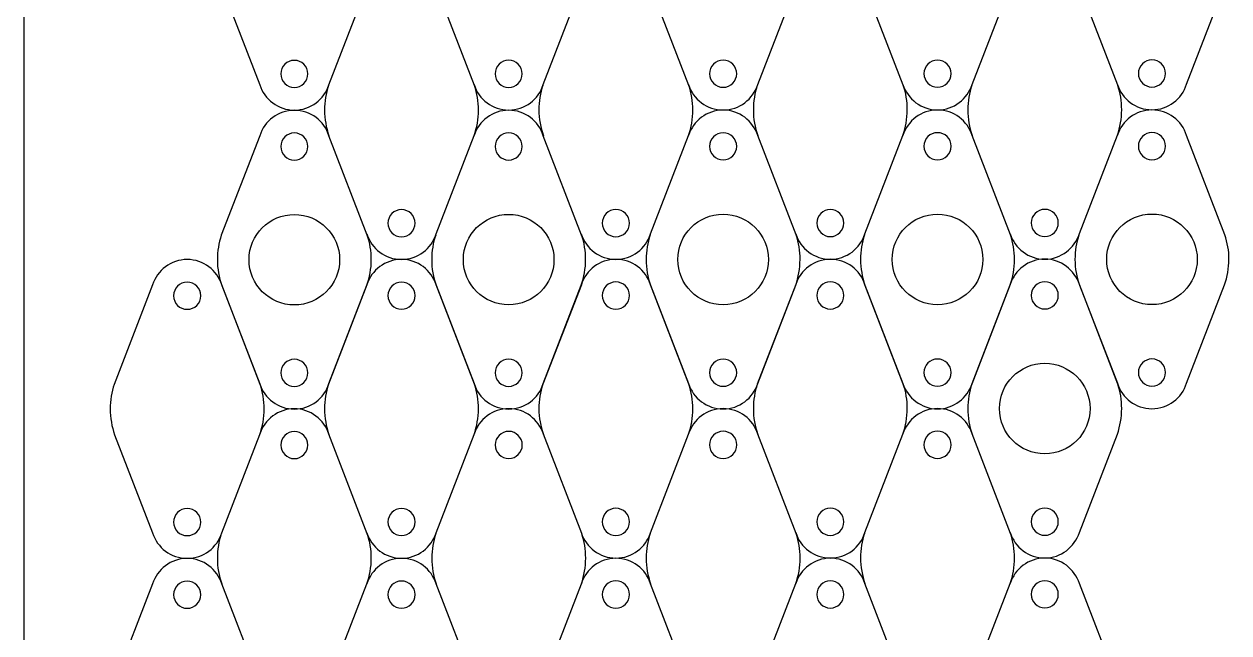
# Model space of a CAD drawing. Header units: millimetres. Extents: x 0 to 610, y -305 to 0.
# Drawn here: x 0 to 133, y -150.9 to -83.6 of the extents above; entities that cross this region are included whole.
import ezdxf

# ---------------------------------------------------------------- set-up
doc = ezdxf.new("R2010")
doc.units = ezdxf.units.MM
doc.layers.add('CUTS', color=1, linetype='Continuous', true_color=0xff0000)
doc.layers.add('laser bed referance', color=3, linetype='Continuous', lineweight=25, true_color=0x00ff00)

msp = doc.modelspace()

# ---------------------------------------------------------------- linework, layer by layer
at = {"layer": 'CUTS', "color": 1, "lineweight": 25, "true_color": 0xff0000}
for points in [[(21.83, -79.49), (26.02, -90.34), (26.02, -90.34)], [(33.66, -90.33), (37.86, -79.47)], [(49.73, -90.42), (45.5, -79.44)], [(57.33, -90.32), (61.53, -79.45)], [(73.41, -90.41), (69.17, -79.43)], [(81.01, -90.31), (85.21, -79.44)], [(97.09, -90.4), (92.85, -79.42)], [(104.69, -90.29), (108.89, -79.43)], [(120.77, -90.39), (116.53, -79.41)], [(128.37, -90.28), (132.57, -79.42)], [(26.02, -95.97), (21.78, -106.95), (21.78, -106.95)], [(37.9, -106.95), (33.66, -95.97)], [(45.5, -106.82), (49.69, -95.95)], [(61.57, -106.94), (57.33, -95.96)], [(69.17, -106.81), (73.37, -95.94)], [(85.25, -106.93), (81.01, -95.95)], [(92.85, -106.8), (97.05, -95.93)], [(108.93, -106.92), (104.69, -95.94)], [(116.53, -106.78), (120.73, -95.92)], [(132.61, -106.91), (128.37, -95.93)], [(14.19, -112.45), (9.95, -123.43)], [(26.07, -123.43), (21.83, -112.45)], [(21.83, -112.51), (26.02, -123.36)], [(37.86, -112.43), (33.62, -123.42)], [(33.66, -123.35), (37.86, -112.49)], [(49.73, -123.42), (45.49, -112.44)], [(45.5, -112.49), (49.69, -123.34)], [(61.54, -112.42), (57.29, -123.41)], [(57.33, -123.34), (61.53, -112.48)], [(73.41, -123.41), (69.17, -112.43)], [(69.18, -112.48), (73.37, -123.33)], [(85.21, -112.41), (80.97, -123.4)], [(81.01, -123.33), (85.21, -112.47)], [(97.09, -123.4), (92.85, -112.42)], [(92.86, -112.47), (97.05, -123.32)], [(108.89, -112.4), (104.65, -123.39)], [(104.69, -123.32), (108.89, -112.45)], [(120.77, -123.39), (116.53, -112.41)], [(116.54, -112.46), (120.73, -123.31)], [(128.37, -123.31), (132.56, -112.44)], [(9.99, -128.99), (14.19, -139.84), (14.19, -139.84)], [(21.83, -139.83), (26.02, -128.97)], [(37.9, -139.92), (33.66, -128.94)], [(45.5, -139.82), (49.69, -128.96)], [(61.58, -139.91), (57.34, -128.93)], [(69.17, -139.81), (73.37, -128.94)], [(85.25, -139.9), (81.02, -128.92)], [(92.85, -139.8), (97.05, -128.93)], [(108.93, -139.89), (104.69, -128.91)], [(116.53, -139.79), (120.73, -128.92)], [(14.19, -145.47), (9.95, -156.45), (9.95, -156.45)], [(26.07, -156.45), (21.83, -145.47)], [(33.66, -156.32), (37.86, -145.46)], [(49.73, -156.44), (45.49, -145.46)], [(57.34, -156.31), (61.54, -145.45)], [(73.41, -156.43), (69.17, -145.45)], [(81.02, -156.3), (85.21, -145.43)], [(97.09, -156.42), (92.85, -145.44)], [(104.69, -156.29), (108.89, -145.42)], [(120.77, -156.41), (116.53, -145.43)]]:
    msp.add_lwpolyline(points, dxfattribs=at)
for points in [[(29.84, -87.64), (29.02, -87.64), (28.34, -88.31), (28.34, -89.14)], [(31.34, -89.14), (31.34, -88.31), (30.67, -87.64), (29.84, -87.64)], [(53.51, -87.63), (52.68, -87.63), (52.01, -88.3), (52.01, -89.13)], [(55.01, -89.13), (55.01, -88.3), (54.34, -87.63), (53.51, -87.63)], [(77.19, -87.62), (76.36, -87.62), (75.69, -88.29), (75.69, -89.12)], [(78.69, -89.12), (78.69, -88.29), (78.02, -87.62), (77.19, -87.62)], [(100.87, -87.61), (100.04, -87.61), (99.37, -88.28), (99.37, -89.11)], [(102.37, -89.11), (102.37, -88.28), (101.7, -87.61), (100.87, -87.61)], [(124.55, -87.59), (123.72, -87.59), (123.05, -88.27), (123.05, -89.09)], [(126.05, -89.09), (126.05, -88.27), (125.38, -87.59), (124.55, -87.59)], [(28.34, -89.14), (28.34, -89.97), (29.02, -90.64), (29.84, -90.64)], [(29.84, -90.64), (30.67, -90.64), (31.34, -89.97), (31.34, -89.14)], [(52.01, -89.13), (52.01, -89.96), (52.68, -90.63), (53.51, -90.63)], [(53.51, -90.63), (54.34, -90.63), (55.01, -89.96), (55.01, -89.13)], [(75.69, -89.12), (75.69, -89.94), (76.36, -90.62), (77.19, -90.62)], [(77.19, -90.62), (78.02, -90.62), (78.69, -89.94), (78.69, -89.12)], [(99.37, -89.11), (99.37, -89.93), (100.04, -90.61), (100.87, -90.61)], [(100.87, -90.61), (101.7, -90.61), (102.37, -89.93), (102.37, -89.11)], [(123.05, -89.09), (123.05, -89.92), (123.72, -90.59), (124.55, -90.59)], [(124.55, -90.59), (125.38, -90.59), (126.05, -89.92), (126.05, -89.09)], [(26.02, -90.34), (26.53, -91.96), (28.05, -93.14), (29.84, -93.14)], [(29.84, -93.14), (31.64, -93.14), (33.16, -91.96), (33.66, -90.33)], [(33.62, -90.42), (33.33, -91.27), (33.18, -92.18), (33.18, -93.13)], [(49.69, -90.32), (50.2, -91.95), (51.72, -93.13), (53.51, -93.13)], [(50.18, -93.13), (50.18, -92.18), (50.02, -91.27), (49.73, -90.42)], [(53.51, -93.13), (55.31, -93.13), (56.83, -91.94), (57.33, -90.32)], [(57.29, -90.41), (57.01, -91.26), (56.85, -92.17), (56.85, -93.12)], [(73.37, -90.31), (73.88, -91.94), (75.4, -93.12), (77.19, -93.12)], [(73.85, -93.12), (73.85, -92.17), (73.7, -91.26), (73.41, -90.41)], [(77.19, -93.12), (78.99, -93.12), (80.5, -91.93), (81.01, -90.31)], [(80.97, -90.4), (80.69, -91.25), (80.53, -92.16), (80.53, -93.11)], [(97.05, -90.3), (97.56, -91.93), (99.08, -93.11), (100.87, -93.11)], [(97.53, -93.11), (97.53, -92.16), (97.38, -91.25), (97.09, -90.4)], [(100.87, -93.11), (102.66, -93.11), (104.18, -91.92), (104.69, -90.29)], [(104.65, -90.39), (104.36, -91.24), (104.21, -92.15), (104.21, -93.1)], [(120.73, -90.29), (121.24, -91.92), (122.75, -93.1), (124.55, -93.1)], [(121.21, -93.1), (121.21, -92.15), (121.05, -91.24), (120.77, -90.39)], [(124.55, -93.1), (126.34, -93.1), (127.86, -91.91), (128.37, -90.28)], [(33.18, -93.13), (33.18, -94.13), (33.35, -95.08), (33.66, -95.97)], [(49.69, -95.95), (50.01, -95.07), (50.18, -94.12), (50.18, -93.13)], [(56.85, -93.12), (56.85, -94.11), (57.03, -95.07), (57.34, -95.96)], [(73.37, -95.94), (73.68, -95.06), (73.85, -94.11), (73.85, -93.12)], [(80.53, -93.11), (80.53, -94.1), (80.7, -95.06), (81.02, -95.95)], [(97.05, -95.93), (97.36, -95.05), (97.53, -94.1), (97.53, -93.11)], [(100.87, -93.13), (99.08, -93.13), (97.56, -94.31), (97.05, -95.93)], [(104.69, -95.94), (104.18, -94.31), (102.66, -93.13), (100.87, -93.13)], [(104.21, -93.1), (104.21, -94.09), (104.38, -95.05), (104.7, -95.94)], [(120.73, -95.92), (121.04, -95.04), (121.21, -94.09), (121.21, -93.1)], [(124.55, -93.12), (122.75, -93.12), (121.24, -94.3), (120.73, -95.92)], [(128.37, -95.93), (127.86, -94.3), (126.34, -93.12), (124.55, -93.12)], [(29.84, -93.16), (28.05, -93.16), (26.53, -94.34), (26.02, -95.97)], [(33.66, -95.97), (33.16, -94.34), (31.64, -93.16), (29.84, -93.16)], [(53.51, -93.15), (51.72, -93.15), (50.2, -94.33), (49.69, -95.95)], [(57.33, -95.96), (56.82, -94.33), (55.31, -93.15), (53.51, -93.15)], [(77.19, -93.14), (75.4, -93.14), (73.88, -94.32), (73.37, -95.94)], [(81.01, -95.95), (80.5, -94.32), (78.99, -93.14), (77.19, -93.14)], [(29.84, -95.66), (29.02, -95.66), (28.34, -96.33), (28.34, -97.16)], [(31.34, -97.16), (31.34, -96.33), (30.67, -95.66), (29.84, -95.66)], [(53.51, -95.65), (52.68, -95.65), (52.01, -96.32), (52.01, -97.15)], [(55.01, -97.15), (55.01, -96.32), (54.34, -95.65), (53.51, -95.65)], [(77.19, -95.64), (76.36, -95.64), (75.69, -96.31), (75.69, -97.14)], [(78.69, -97.14), (78.69, -96.31), (78.02, -95.64), (77.19, -95.64)], [(100.87, -95.63), (100.04, -95.63), (99.37, -96.3), (99.37, -97.13)], [(102.37, -97.13), (102.37, -96.3), (101.7, -95.63), (100.87, -95.63)], [(124.55, -95.62), (123.72, -95.62), (123.05, -96.29), (123.05, -97.12)], [(126.05, -97.12), (126.05, -96.29), (125.38, -95.62), (124.55, -95.62)], [(123.05, -97.12), (123.05, -97.95), (123.72, -98.62), (124.55, -98.62)], [(124.55, -98.62), (125.38, -98.62), (126.05, -97.95), (126.05, -97.12)], [(28.34, -97.16), (28.34, -97.99), (29.02, -98.66), (29.84, -98.66)], [(29.84, -98.66), (30.67, -98.66), (31.34, -97.99), (31.34, -97.16)], [(52.01, -97.15), (52.01, -97.98), (52.68, -98.65), (53.51, -98.65)], [(53.51, -98.65), (54.34, -98.65), (55.01, -97.98), (55.01, -97.15)], [(75.69, -97.14), (75.69, -97.97), (76.36, -98.64), (77.19, -98.64)], [(77.19, -98.64), (78.02, -98.64), (78.69, -97.97), (78.69, -97.14)], [(99.37, -97.13), (99.37, -97.96), (100.04, -98.63), (100.87, -98.63)], [(100.87, -98.63), (101.7, -98.63), (102.37, -97.96), (102.37, -97.13)], [(24.84, -109.66), (24.84, -106.9), (27.08, -104.66), (29.84, -104.66)], [(29.84, -104.66), (32.6, -104.66), (34.84, -106.9), (34.84, -109.66)], [(41.68, -104.13), (40.85, -104.13), (40.18, -104.8), (40.18, -105.63)], [(43.17, -105.63), (43.17, -104.8), (42.5, -104.13), (41.68, -104.13)], [(48.51, -109.65), (48.51, -106.89), (50.75, -104.65), (53.51, -104.65)], [(53.51, -104.65), (56.27, -104.65), (58.51, -106.89), (58.51, -109.65)], [(65.35, -104.12), (64.53, -104.12), (63.85, -104.79), (63.85, -105.62)], [(66.85, -105.62), (66.85, -104.79), (66.18, -104.12), (65.35, -104.12)], [(72.19, -109.64), (72.19, -106.88), (74.43, -104.64), (77.19, -104.64)], [(77.19, -104.64), (79.95, -104.64), (82.19, -106.88), (82.19, -109.64)], [(89.03, -104.11), (88.2, -104.11), (87.53, -104.78), (87.53, -105.61)], [(90.53, -105.61), (90.53, -104.78), (89.86, -104.11), (89.03, -104.11)], [(95.87, -109.63), (95.87, -106.87), (98.11, -104.63), (100.87, -104.63)], [(100.87, -104.63), (103.63, -104.63), (105.87, -106.87), (105.87, -109.63)], [(112.71, -104.1), (111.88, -104.1), (111.21, -104.77), (111.21, -105.6)], [(114.21, -105.6), (114.21, -104.77), (113.54, -104.1), (112.71, -104.1)], [(119.55, -109.62), (119.55, -106.86), (121.79, -104.62), (124.55, -104.62)], [(124.55, -104.62), (127.31, -104.62), (129.55, -106.86), (129.55, -109.62)], [(40.18, -105.63), (40.18, -106.46), (40.85, -107.13), (41.68, -107.13)], [(41.68, -107.13), (42.5, -107.13), (43.17, -106.46), (43.17, -105.63)], [(63.85, -105.62), (63.85, -106.45), (64.53, -107.12), (65.35, -107.12)], [(65.35, -107.12), (66.18, -107.12), (66.85, -106.45), (66.85, -105.62)], [(87.53, -105.61), (87.53, -106.43), (88.2, -107.11), (89.03, -107.11)], [(89.03, -107.11), (89.86, -107.11), (90.53, -106.43), (90.53, -105.61)], [(111.21, -105.6), (111.21, -106.42), (111.88, -107.1), (112.71, -107.1)], [(112.71, -107.1), (113.54, -107.1), (114.21, -106.42), (114.21, -105.6)], [(21.78, -106.95), (21.5, -107.8), (21.34, -108.72), (21.34, -109.66)], [(37.86, -106.82), (38.36, -108.45), (39.88, -109.63), (41.67, -109.63)], [(38.34, -109.66), (38.34, -108.72), (38.19, -107.8), (37.9, -106.95)], [(41.67, -109.63), (43.47, -109.63), (44.99, -108.45), (45.5, -106.82)], [(45.45, -106.94), (45.17, -107.79), (45.01, -108.7), (45.01, -109.65)], [(61.53, -106.81), (62.04, -108.44), (63.56, -109.62), (65.35, -109.62)], [(62.01, -109.65), (62.01, -108.7), (61.86, -107.79), (61.57, -106.94)], [(65.35, -109.62), (67.15, -109.62), (68.67, -108.43), (69.17, -106.81)], [(69.13, -106.93), (68.84, -107.78), (68.69, -108.69), (68.69, -109.64)], [(85.21, -106.8), (85.72, -108.43), (87.24, -109.61), (89.03, -109.61)], [(85.69, -109.64), (85.69, -108.69), (85.54, -107.78), (85.25, -106.93)], [(89.03, -109.61), (90.83, -109.61), (92.35, -108.42), (92.85, -106.8)], [(92.81, -106.92), (92.52, -107.77), (92.37, -108.68), (92.37, -109.63)], [(108.89, -106.79), (109.4, -108.42), (110.92, -109.6), (112.71, -109.6)], [(109.37, -109.63), (109.37, -108.68), (109.21, -107.77), (108.93, -106.92)], [(112.71, -109.6), (114.51, -109.6), (116.02, -108.41), (116.53, -106.78)], [(116.49, -106.91), (116.2, -107.76), (116.05, -108.67), (116.05, -109.62)], [(133.05, -109.62), (133.05, -108.67), (132.89, -107.76), (132.61, -106.91)], [(18.01, -109.64), (16.21, -109.64), (14.7, -110.82), (14.19, -112.45)], [(21.83, -112.45), (21.32, -110.82), (19.8, -109.64), (18.01, -109.64)], [(21.34, -109.66), (21.34, -110.66), (21.52, -111.62), (21.83, -112.51)], [(29.84, -114.66), (27.08, -114.66), (24.84, -112.42), (24.84, -109.66)], [(34.84, -109.66), (34.84, -112.42), (32.6, -114.66), (29.84, -114.66)], [(41.67, -109.63), (39.88, -109.63), (38.36, -110.81), (37.86, -112.43)], [(37.86, -112.49), (38.17, -111.61), (38.34, -110.65), (38.34, -109.66)], [(45.49, -112.44), (44.99, -110.81), (43.47, -109.63), (41.67, -109.63)], [(45.01, -109.65), (45.01, -110.65), (45.18, -111.61), (45.5, -112.49)], [(53.51, -114.65), (50.75, -114.65), (48.51, -112.41), (48.51, -109.65)], [(58.51, -109.65), (58.51, -112.41), (56.27, -114.65), (53.51, -114.65)], [(61.53, -112.48), (61.84, -111.59), (62.01, -110.64), (62.01, -109.65)], [(65.35, -109.62), (63.56, -109.62), (62.04, -110.8), (61.54, -112.42)], [(69.17, -112.43), (68.67, -110.8), (67.15, -109.62), (65.35, -109.62)], [(68.69, -109.64), (68.69, -110.64), (68.86, -111.59), (69.18, -112.48)], [(77.19, -114.64), (74.43, -114.64), (72.19, -112.4), (72.19, -109.64)], [(82.19, -109.64), (82.19, -112.4), (79.95, -114.64), (77.19, -114.64)], [(89.03, -109.61), (87.24, -109.61), (85.72, -110.79), (85.21, -112.41)], [(85.21, -112.47), (85.52, -111.58), (85.69, -110.63), (85.69, -109.64)], [(92.85, -112.42), (92.35, -110.79), (90.83, -109.61), (89.03, -109.61)], [(92.37, -109.63), (92.37, -110.63), (92.54, -111.58), (92.86, -112.47)], [(100.87, -114.63), (98.11, -114.63), (95.87, -112.39), (95.87, -109.63)], [(105.87, -109.63), (105.87, -112.39), (103.63, -114.63), (100.87, -114.63)], [(112.71, -109.6), (110.92, -109.6), (109.4, -110.78), (108.89, -112.4)], [(108.89, -112.45), (109.2, -111.57), (109.37, -110.62), (109.37, -109.63)], [(116.53, -112.41), (116.02, -110.78), (114.5, -109.6), (112.71, -109.6)], [(116.05, -109.62), (116.05, -110.62), (116.22, -111.57), (116.54, -112.46)], [(124.55, -114.62), (121.79, -114.62), (119.55, -112.38), (119.55, -109.62)], [(129.55, -109.62), (129.55, -112.38), (127.31, -114.62), (124.55, -114.62)], [(132.56, -112.44), (132.88, -111.56), (133.05, -110.61), (133.05, -109.62)], [(18.01, -112.14), (17.18, -112.14), (16.51, -112.81), (16.51, -113.64)], [(19.51, -113.64), (19.51, -112.81), (18.84, -112.14), (18.01, -112.14)], [(41.68, -112.13), (40.85, -112.13), (40.18, -112.8), (40.18, -113.63)], [(43.18, -113.63), (43.18, -112.8), (42.5, -112.13), (41.68, -112.13)], [(65.35, -112.12), (64.53, -112.12), (63.85, -112.79), (63.85, -113.62)], [(66.85, -113.62), (66.85, -112.79), (66.18, -112.12), (65.35, -112.12)], [(89.03, -112.11), (88.2, -112.11), (87.53, -112.78), (87.53, -113.61)], [(90.53, -113.61), (90.53, -112.78), (89.86, -112.11), (89.03, -112.11)], [(112.71, -112.1), (111.88, -112.1), (111.21, -112.77), (111.21, -113.6)], [(114.21, -113.6), (114.21, -112.77), (113.54, -112.1), (112.71, -112.1)], [(16.51, -113.64), (16.51, -114.47), (17.18, -115.14), (18.01, -115.14)], [(18.01, -115.14), (18.84, -115.14), (19.51, -114.47), (19.51, -113.64)], [(40.18, -113.63), (40.18, -114.46), (40.85, -115.13), (41.68, -115.13)], [(41.68, -115.13), (42.5, -115.13), (43.18, -114.46), (43.18, -113.63)], [(63.85, -113.62), (63.85, -114.45), (64.53, -115.12), (65.35, -115.12)], [(65.35, -115.12), (66.18, -115.12), (66.85, -114.45), (66.85, -113.62)], [(87.53, -113.61), (87.53, -114.44), (88.2, -115.11), (89.03, -115.11)], [(89.03, -115.11), (89.86, -115.11), (90.53, -114.44), (90.53, -113.61)], [(111.21, -113.6), (111.21, -114.43), (111.88, -115.1), (112.71, -115.1)], [(112.71, -115.1), (113.54, -115.1), (114.21, -114.43), (114.21, -113.6)], [(29.84, -120.66), (29.02, -120.66), (28.34, -121.34), (28.34, -122.16)], [(31.34, -122.16), (31.34, -121.34), (30.67, -120.66), (29.84, -120.66)], [(53.51, -120.65), (52.68, -120.65), (52.01, -121.32), (52.01, -122.15)], [(55.01, -122.15), (55.01, -121.32), (54.34, -120.65), (53.51, -120.65)], [(77.19, -120.64), (76.36, -120.64), (75.69, -121.31), (75.69, -122.14)], [(78.69, -122.14), (78.69, -121.31), (78.02, -120.64), (77.19, -120.64)], [(100.87, -120.63), (100.04, -120.63), (99.37, -121.3), (99.37, -122.13)], [(102.37, -122.13), (102.37, -121.3), (101.7, -120.63), (100.87, -120.63)], [(124.55, -120.62), (123.72, -120.62), (123.05, -121.29), (123.05, -122.12)], [(126.05, -122.12), (126.05, -121.29), (125.38, -120.62), (124.55, -120.62)], [(28.34, -122.16), (28.34, -122.99), (29.02, -123.66), (29.84, -123.66)], [(29.84, -123.66), (30.67, -123.66), (31.34, -122.99), (31.34, -122.16)], [(52.01, -122.15), (52.01, -122.98), (52.68, -123.65), (53.51, -123.65)], [(53.51, -123.65), (54.34, -123.65), (55.01, -122.98), (55.01, -122.15)], [(75.69, -122.14), (75.69, -122.97), (76.36, -123.64), (77.19, -123.64)], [(77.19, -123.64), (78.02, -123.64), (78.69, -122.97), (78.69, -122.14)], [(99.37, -122.13), (99.37, -122.96), (100.04, -123.63), (100.87, -123.63)], [(100.87, -123.63), (101.7, -123.63), (102.37, -122.96), (102.37, -122.13)], [(107.71, -126.1), (107.71, -123.34), (109.95, -121.1), (112.71, -121.1)], [(112.71, -121.1), (115.47, -121.1), (117.71, -123.34), (117.71, -126.1)], [(123.05, -122.12), (123.05, -122.95), (123.72, -123.62), (124.55, -123.62)], [(124.55, -123.62), (125.38, -123.62), (126.05, -122.95), (126.05, -122.12)], [(9.95, -123.43), (9.66, -124.28), (9.51, -125.19), (9.51, -126.14)], [(26.02, -123.36), (26.53, -124.98), (28.05, -126.16), (29.84, -126.16)], [(26.51, -126.14), (26.51, -125.19), (26.35, -124.28), (26.07, -123.43)], [(29.84, -126.16), (31.64, -126.16), (33.16, -124.98), (33.66, -123.35)], [(33.62, -123.42), (33.33, -124.27), (33.18, -125.18), (33.18, -126.13)], [(49.69, -123.34), (50.2, -124.97), (51.72, -126.15), (53.51, -126.15)], [(50.17, -126.13), (50.17, -125.18), (50.02, -124.27), (49.73, -123.42)], [(53.51, -126.15), (55.31, -126.15), (56.83, -124.97), (57.33, -123.34)], [(57.29, -123.41), (57.01, -124.26), (56.85, -125.17), (56.85, -126.12)], [(73.37, -123.33), (73.88, -124.96), (75.4, -126.14), (77.19, -126.14)], [(73.85, -126.12), (73.85, -125.17), (73.7, -124.26), (73.41, -123.41)], [(77.19, -126.14), (78.99, -126.14), (80.5, -124.96), (81.01, -123.33)], [(80.97, -123.4), (80.69, -124.25), (80.53, -125.16), (80.53, -126.11)], [(97.05, -123.32), (97.56, -124.95), (99.08, -126.13), (100.87, -126.13)], [(97.53, -126.11), (97.53, -125.16), (97.38, -124.25), (97.09, -123.4)], [(100.87, -126.13), (102.66, -126.13), (104.18, -124.95), (104.69, -123.32)], [(104.65, -123.39), (104.36, -124.24), (104.21, -125.15), (104.21, -126.1)], [(120.73, -123.31), (121.24, -124.94), (122.75, -126.12), (124.55, -126.12)], [(121.21, -126.1), (121.21, -125.15), (121.06, -124.24), (120.77, -123.39)], [(124.55, -126.12), (126.34, -126.12), (127.86, -124.93), (128.37, -123.31)], [(9.51, -126.14), (9.51, -127.14), (9.68, -128.1), (9.99, -128.99)], [(29.84, -126.13), (28.05, -126.13), (26.53, -127.31), (26.02, -128.93)], [(26.02, -128.97), (26.34, -128.09), (26.51, -127.13), (26.51, -126.14)], [(33.66, -128.94), (33.15, -127.31), (31.63, -126.13), (29.84, -126.13)], [(33.18, -126.13), (33.18, -127.13), (33.35, -128.08), (33.66, -128.97)], [(49.69, -128.96), (50.01, -128.07), (50.17, -127.12), (50.17, -126.13)], [(53.52, -126.12), (51.72, -126.12), (50.21, -127.3), (49.7, -128.92)], [(57.34, -128.93), (56.83, -127.3), (55.31, -126.12), (53.52, -126.12)], [(56.85, -126.12), (56.85, -127.12), (57.03, -128.07), (57.34, -128.96)], [(73.37, -128.94), (73.68, -128.06), (73.85, -127.11), (73.85, -126.12)], [(77.19, -126.11), (75.4, -126.11), (73.88, -127.29), (73.38, -128.91)], [(81.02, -128.92), (80.51, -127.29), (78.99, -126.11), (77.19, -126.11)], [(80.53, -126.11), (80.53, -127.1), (80.7, -128.06), (81.02, -128.95)], [(100.87, -126.1), (99.08, -126.1), (97.56, -127.28), (97.05, -128.9)], [(97.05, -128.93), (97.36, -128.05), (97.53, -127.1), (97.53, -126.11)], [(104.69, -128.91), (104.19, -127.28), (102.67, -126.1), (100.87, -126.1)], [(104.21, -126.1), (104.21, -127.09), (104.38, -128.05), (104.7, -128.94)], [(112.71, -131.1), (109.95, -131.1), (107.71, -128.86), (107.71, -126.1)], [(117.71, -126.1), (117.71, -128.86), (115.47, -131.1), (112.71, -131.1)], [(120.73, -128.92), (121.04, -128.04), (121.21, -127.09), (121.21, -126.1)], [(29.84, -128.63), (29.01, -128.63), (28.34, -129.3), (28.34, -130.13)], [(31.34, -130.13), (31.34, -129.3), (30.67, -128.63), (29.84, -128.63)], [(53.52, -128.62), (52.69, -128.62), (52.02, -129.29), (52.02, -130.12)], [(55.02, -130.12), (55.02, -129.29), (54.34, -128.62), (53.52, -128.62)], [(77.2, -128.61), (76.37, -128.61), (75.7, -129.28), (75.7, -130.11)], [(78.7, -130.11), (78.7, -129.28), (78.02, -128.61), (77.2, -128.61)], [(100.87, -128.6), (100.05, -128.6), (99.37, -129.27), (99.37, -130.1)], [(102.37, -130.1), (102.37, -129.27), (101.7, -128.6), (100.87, -128.6)], [(28.34, -130.13), (28.34, -130.96), (29.01, -131.63), (29.84, -131.63)], [(29.84, -131.63), (30.67, -131.63), (31.34, -130.96), (31.34, -130.13)], [(52.02, -130.12), (52.02, -130.95), (52.69, -131.62), (53.52, -131.62)], [(53.52, -131.62), (54.34, -131.62), (55.02, -130.95), (55.02, -130.12)], [(75.7, -130.11), (75.7, -130.94), (76.37, -131.61), (77.2, -131.61)], [(77.2, -131.61), (78.02, -131.61), (78.7, -130.94), (78.7, -130.11)], [(99.37, -130.1), (99.37, -130.93), (100.05, -131.6), (100.87, -131.6)], [(100.87, -131.6), (101.7, -131.6), (102.37, -130.93), (102.37, -130.1)], [(18.01, -137.14), (17.18, -137.14), (16.51, -137.81), (16.51, -138.64)], [(19.51, -138.64), (19.51, -137.81), (18.84, -137.14), (18.01, -137.14)], [(41.68, -137.13), (40.85, -137.13), (40.18, -137.8), (40.18, -138.63)], [(43.18, -138.63), (43.18, -137.8), (42.5, -137.13), (41.68, -137.13)], [(65.35, -137.12), (64.53, -137.12), (63.85, -137.79), (63.85, -138.62)], [(66.85, -138.62), (66.85, -137.79), (66.18, -137.12), (65.35, -137.12)], [(89.03, -137.11), (88.2, -137.11), (87.53, -137.78), (87.53, -138.61)], [(90.53, -138.61), (90.53, -137.78), (89.86, -137.11), (89.03, -137.11)], [(112.71, -137.1), (111.88, -137.1), (111.21, -137.77), (111.21, -138.6)], [(114.21, -138.6), (114.21, -137.77), (113.54, -137.1), (112.71, -137.1)], [(16.51, -138.64), (16.51, -139.47), (17.18, -140.14), (18.01, -140.14)], [(18.01, -140.14), (18.84, -140.14), (19.51, -139.47), (19.51, -138.64)], [(40.18, -138.63), (40.18, -139.46), (40.85, -140.13), (41.68, -140.13)], [(41.68, -140.13), (42.5, -140.13), (43.18, -139.46), (43.18, -138.63)], [(63.85, -138.62), (63.85, -139.45), (64.53, -140.12), (65.35, -140.12)], [(65.35, -140.12), (66.18, -140.12), (66.85, -139.45), (66.85, -138.62)], [(87.53, -138.61), (87.53, -139.44), (88.2, -140.11), (89.03, -140.11)], [(89.03, -140.11), (89.86, -140.11), (90.53, -139.44), (90.53, -138.61)], [(111.21, -138.6), (111.21, -139.42), (111.88, -140.1), (112.71, -140.1)], [(112.71, -140.1), (113.54, -140.1), (114.21, -139.42), (114.21, -138.6)], [(14.19, -139.84), (14.7, -141.46), (16.21, -142.64), (18.01, -142.64)], [(18.01, -142.64), (19.8, -142.64), (21.32, -141.46), (21.83, -139.83)], [(21.78, -139.92), (21.49, -140.77), (21.34, -141.68), (21.34, -142.63)], [(37.86, -139.82), (38.36, -141.45), (39.88, -142.63), (41.68, -142.63)], [(38.34, -142.63), (38.34, -141.68), (38.18, -140.77), (37.9, -139.92)], [(41.68, -142.63), (43.47, -142.63), (44.99, -141.45), (45.5, -139.82)], [(45.46, -139.91), (45.17, -140.76), (45.02, -141.67), (45.02, -142.62)], [(61.54, -139.81), (62.04, -141.44), (63.56, -142.62), (65.35, -142.62)], [(62.02, -142.62), (62.02, -141.67), (61.86, -140.76), (61.58, -139.91)], [(65.35, -142.62), (67.15, -142.62), (68.67, -141.44), (69.17, -139.81)], [(69.14, -139.9), (68.85, -140.75), (68.69, -141.66), (68.69, -142.61)], [(85.21, -139.8), (85.72, -141.43), (87.24, -142.61), (89.03, -142.61)], [(85.7, -142.61), (85.7, -141.66), (85.54, -140.75), (85.25, -139.9)], [(89.03, -142.61), (90.83, -142.61), (92.35, -141.42), (92.85, -139.8)], [(92.81, -139.89), (92.53, -140.74), (92.37, -141.65), (92.37, -142.6)], [(108.89, -139.79), (109.4, -141.42), (110.92, -142.6), (112.71, -142.6)], [(109.37, -142.6), (109.37, -141.65), (109.22, -140.74), (108.93, -139.89)], [(112.71, -142.6), (114.51, -142.6), (116.02, -141.41), (116.53, -139.79)], [(18.01, -142.66), (16.21, -142.66), (14.7, -143.84), (14.19, -145.47)], [(21.83, -145.47), (21.32, -143.85), (19.8, -142.66), (18.01, -142.66)], [(21.34, -142.63), (21.34, -143.63), (21.51, -144.58), (21.83, -145.47)], [(37.86, -145.46), (38.17, -144.57), (38.34, -143.62), (38.34, -142.63)], [(41.67, -142.65), (39.88, -142.65), (38.36, -143.83), (37.86, -145.46)], [(45.49, -145.46), (44.99, -143.83), (43.47, -142.65), (41.67, -142.65)], [(45.02, -142.62), (45.02, -143.62), (45.19, -144.57), (45.5, -145.46)], [(61.54, -145.45), (61.85, -144.56), (62.02, -143.61), (62.02, -142.62)], [(65.35, -142.64), (63.56, -142.64), (62.04, -143.82), (61.54, -145.45)], [(69.17, -145.45), (68.67, -143.82), (67.15, -142.64), (65.35, -142.64)], [(68.69, -142.61), (68.69, -143.61), (68.87, -144.56), (69.18, -145.45)], [(85.21, -145.43), (85.53, -144.55), (85.7, -143.6), (85.7, -142.61)], [(89.03, -142.63), (87.24, -142.63), (85.72, -143.81), (85.21, -145.43)], [(92.85, -145.44), (92.35, -143.81), (90.83, -142.63), (89.03, -142.63)], [(92.37, -142.6), (92.37, -143.6), (92.55, -144.55), (92.86, -145.44)], [(108.89, -145.42), (109.2, -144.54), (109.37, -143.59), (109.37, -142.6)], [(112.71, -142.62), (110.92, -142.62), (109.4, -143.8), (108.89, -145.42)], [(116.53, -145.43), (116.02, -143.8), (114.5, -142.62), (112.71, -142.62)], [(18.01, -145.17), (17.18, -145.17), (16.51, -145.84), (16.51, -146.66)], [(19.51, -146.66), (19.51, -145.84), (18.84, -145.17), (18.01, -145.17)], [(41.68, -145.15), (40.85, -145.15), (40.18, -145.82), (40.18, -146.65)], [(43.18, -146.65), (43.18, -145.82), (42.5, -145.15), (41.68, -145.15)], [(65.35, -145.14), (64.53, -145.14), (63.85, -145.81), (63.85, -146.64)], [(66.85, -146.64), (66.85, -145.81), (66.18, -145.14), (65.35, -145.14)], [(89.03, -145.13), (88.2, -145.13), (87.53, -145.8), (87.53, -146.63)], [(90.53, -146.63), (90.53, -145.8), (89.86, -145.13), (89.03, -145.13)], [(112.71, -145.12), (111.88, -145.12), (111.21, -145.79), (111.21, -146.62)], [(114.21, -146.62), (114.21, -145.79), (113.54, -145.12), (112.71, -145.12)], [(16.51, -146.66), (16.51, -147.49), (17.18, -148.16), (18.01, -148.16)], [(18.01, -148.16), (18.84, -148.16), (19.51, -147.49), (19.51, -146.66)], [(40.18, -146.65), (40.18, -147.48), (40.85, -148.15), (41.68, -148.15)], [(41.68, -148.15), (42.5, -148.15), (43.18, -147.48), (43.18, -146.65)], [(63.85, -146.64), (63.85, -147.47), (64.53, -148.14), (65.35, -148.14)], [(65.35, -148.14), (66.18, -148.14), (66.85, -147.47), (66.85, -146.64)], [(87.53, -146.63), (87.53, -147.46), (88.2, -148.13), (89.03, -148.13)], [(89.03, -148.13), (89.86, -148.13), (90.53, -147.46), (90.53, -146.63)], [(111.21, -146.62), (111.21, -147.45), (111.88, -148.12), (112.71, -148.12)], [(112.71, -148.12), (113.54, -148.12), (114.21, -147.45), (114.21, -146.62)]]:
    msp.add_open_spline(points, degree=3, dxfattribs=at)
at = {"layer": 'laser bed referance'}
msp.add_line((0, -304.8), (0, 0), dxfattribs=at)
msp.add_line((0, -304.8), (0, 0), dxfattribs=at)

doc.saveas('drawing.dxf')
